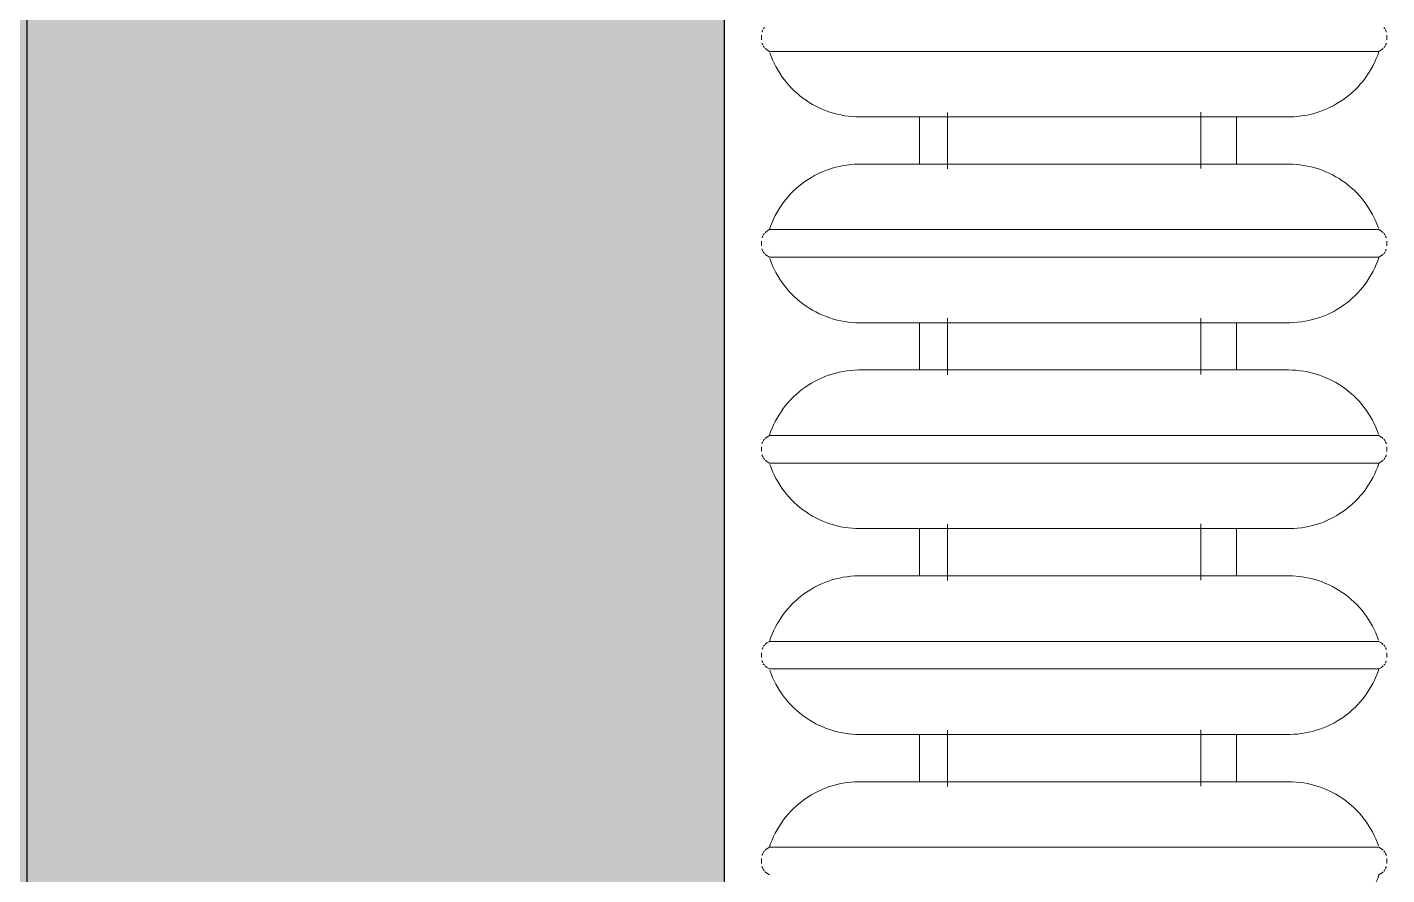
# Model space of a CAD drawing. Header units: inches. Extents: x -1159 to 2819, y -194 to 4438.
# Drawn here: x -1015.06 to -993.61, y 558.13 to 571.51 of the extents above; entities that cross this region are included whole.
import ezdxf

# ---------------------------------------------------------------- set-up
doc = ezdxf.new("R2010")
doc.units = ezdxf.units.IN
doc.header["$MEASUREMENT"] = 0
for name, color, linetype, lineweight in [('A-GENM', 13, 'Continuous', 18), ('A-WALL', 113, 'Continuous', 18), ('A-WALL-PATT', 111, 'Continuous', 18)]:
    doc.layers.add(name, color=color, linetype=linetype, lineweight=lineweight)

# ---------------------------------------------------------------- blocks, each defined once
blk = doc.blocks.new('Cast_Iron_Radiator_8182 - Cast_Iron_Radiator_8182-V43-3RD FLOOR - POWER _ SIGNAL B')
at = {"layer": 'A-GENM', "lineweight": 9}
for p, q in [((-2.693, 4.848), (-2.718, 4.809)), ((-2.5, 4.933), (-2.537, 4.933)), ((-2.463, 4.933), (-2.5, 4.933)), ((-2.282, 4.809), (-2.307, 4.848)), ((-2.282, 1), (-2.282, 4.809)), ((0.557, 4.848), (0.532, 4.809)), ((0.532, 1), (0.532, 4.809)), ((0.75, 4.933), (0.713, 4.933)), ((0.787, 4.933), (0.75, 4.933)), ((0.968, 4.809), (0.943, 4.848)), ((0.968, 1), (0.968, 4.809)), ((3.807, 4.848), (3.782, 4.809)), ((3.782, 1), (3.782, 4.809)), ((4, 4.933), (3.963, 4.933)), ((4.037, 4.933), (4, 4.933)), ((4.218, 4.809), (4.193, 4.848)), ((4.218, 1), (4.218, 4.809)), ((7.057, 4.848), (7.032, 4.809)), ((7.032, 1), (7.032, 4.809)), ((7.25, 4.933), (7.213, 4.933)), ((7.287, 4.933), (7.25, 4.933)), ((7.468, 4.809), (7.443, 4.848)), ((7.468, 1), (7.468, 4.809)), ((10.307, 4.848), (10.282, 4.809)), ((10.282, 1), (10.282, 4.809)), ((10.5, 4.933), (10.463, 4.933)), ((10.537, 4.933), (10.5, 4.933)), ((-0.496, 2.438), (-1.251, 2.438)), ((2.754, 2.438), (1.999, 2.438)), ((6.004, 2.438), (5.249, 2.438)), ((9.254, 2.438), (8.499, 2.438)), ((-0.432, 2), (-1.322, 2)), ((2.818, 2), (1.928, 2)), ((6.068, 2), (5.178, 2)), ((9.318, 2), (8.428, 2)), ((-2.282, -1), (-2.282, 1)), ((-1.248, -1), (-1.248, 1)), ((-0.502, 1), (-0.502, -1)), ((0.532, -1), (0.532, 1)), ((0.968, -1), (0.968, 1)), ((2.002, -1), (2.002, 1)), ((2.748, 1), (2.748, -1)), ((3.782, -1), (3.782, 1)), ((4.218, -1), (4.218, 1)), ((5.252, -1), (5.252, 1)), ((5.998, 1), (5.998, -1)), ((7.032, -1), (7.032, 1)), ((7.468, -1), (7.468, 1)), ((8.502, -1), (8.502, 1)), ((9.248, 1), (9.248, -1)), ((10.282, -1), (10.282, 1)), ((-2.282, -4.809), (-2.282, -1)), ((0.532, -4.809), (0.532, -1)), ((0.968, -4.809), (0.968, -1)), ((3.782, -4.809), (3.782, -1)), ((4.218, -4.809), (4.218, -1)), ((7.032, -4.809), (7.032, -1)), ((7.468, -4.809), (7.468, -1)), ((10.282, -4.809), (10.282, -1)), ((-1.318, -2), (-0.428, -2)), ((1.932, -2), (2.822, -2)), ((5.182, -2), (6.072, -2)), ((8.432, -2), (9.322, -2)), ((-1.253, -2.562), (-0.497, -2.562)), ((1.997, -2.562), (2.753, -2.562)), ((5.247, -2.562), (6.003, -2.562)), ((8.497, -2.562), (9.253, -2.562)), ((-2.718, -4.809), (-2.693, -4.848)), ((-2.537, -4.933), (-2.5, -4.933)), ((-2.5, -4.933), (-2.463, -4.933)), ((-2.307, -4.848), (-2.282, -4.809)), ((0.532, -4.809), (0.557, -4.848)), ((0.713, -4.933), (0.75, -4.933)), ((0.75, -4.933), (0.787, -4.933)), ((0.943, -4.848), (0.968, -4.809)), ((3.782, -4.809), (3.807, -4.848)), ((3.963, -4.933), (4, -4.933)), ((4, -4.933), (4.037, -4.933)), ((4.193, -4.848), (4.218, -4.809)), ((7.032, -4.809), (7.057, -4.848)), ((7.213, -4.933), (7.25, -4.933)), ((7.25, -4.933), (7.287, -4.933)), ((7.443, -4.848), (7.468, -4.809)), ((10.282, -4.809), (10.307, -4.848)), ((10.463, -4.933), (10.5, -4.933)), ((10.5, -4.933), (10.537, -4.933))]:
    blk.add_line(p, q, dxfattribs=at)
at = {"layer": 'A-GENM', "lineweight": 9, "flags": 128}
for points in [[(-2.693, 4.848), (-2.688, 4.854), (-2.684, 4.86), (-2.679, 4.866), (-2.675, 4.872), (-2.669, 4.877)], [(-2.659, 4.887), (-2.653, 4.892), (-2.647, 4.896), (-2.641, 4.901), (-2.635, 4.905)], [(-2.622, 4.912), (-2.615, 4.915), (-2.608, 4.918), (-2.601, 4.921), (-2.594, 4.924), (-2.587, 4.926)], [(-2.412, 4.925), (-2.405, 4.923), (-2.398, 4.921), (-2.391, 4.918), (-2.384, 4.915), (-2.377, 4.912)], [(-2.364, 4.904), (-2.358, 4.9), (-2.352, 4.896), (-2.346, 4.891), (-2.341, 4.887)], [(-2.33, 4.876), (-2.325, 4.871), (-2.32, 4.865), (-2.315, 4.859), (-2.311, 4.854), (-2.307, 4.848)], [(-2.282, 4.809), (-2.225, 4.789), (-2.169, 4.767), (-2.115, 4.743), (-2.061, 4.716), (-2.008, 4.688), (-1.956, 4.657), (-1.906, 4.624), (-1.857, 4.59), (-1.809, 4.553), (-1.763, 4.515), (-1.719, 4.474), (-1.676, 4.432), (-1.635, 4.389), (-1.596, 4.343), (-1.558, 4.296), (-1.523, 4.248), (-1.489, 4.198), (-1.457, 4.147), (-1.428, 4.095), (-1.401, 4.042), (-1.375, 3.987), (-1.352, 3.932), (-1.331, 3.876), (-1.313, 3.819), (-1.297, 3.761), (-1.283, 3.703), (-1.271, 3.644), (-1.262, 3.585), (-1.255, 3.525), (-1.25, 3.465), (-1.248, 3.405), (-1.248, 3.383)], [(-0.502, 3.383), (-0.501, 3.443), (-0.497, 3.503), (-0.491, 3.563), (-0.483, 3.622), (-0.472, 3.681), (-0.459, 3.74), (-0.443, 3.798), (-0.426, 3.855), (-0.406, 3.911), (-0.383, 3.967), (-0.359, 4.022), (-0.332, 4.076), (-0.304, 4.128), (-0.273, 4.18), (-0.24, 4.23), (-0.205, 4.279), (-0.168, 4.326), (-0.13, 4.372), (-0.089, 4.416), (-0.047, 4.459), (-0.003, 4.5), (0.042, 4.539), (0.089, 4.576), (0.138, 4.612), (0.188, 4.645), (0.239, 4.677), (0.291, 4.706), (0.345, 4.733), (0.399, 4.758), (0.455, 4.781), (0.511, 4.802)], [(0.557, 4.848), (0.562, 4.854), (0.566, 4.86), (0.571, 4.866), (0.575, 4.872), (0.581, 4.877)], [(0.591, 4.887), (0.597, 4.892), (0.603, 4.896), (0.609, 4.901), (0.615, 4.905)], [(0.628, 4.912), (0.635, 4.915), (0.642, 4.918), (0.649, 4.921), (0.656, 4.924), (0.663, 4.926)], [(0.838, 4.925), (0.845, 4.923), (0.852, 4.921), (0.859, 4.918), (0.866, 4.915), (0.873, 4.912)], [(0.886, 4.904), (0.892, 4.9), (0.898, 4.896), (0.904, 4.891), (0.909, 4.887)], [(0.92, 4.876), (0.925, 4.871), (0.93, 4.865), (0.935, 4.859), (0.939, 4.854), (0.943, 4.848)], [(0.968, 4.809), (1.025, 4.789), (1.081, 4.767), (1.135, 4.743), (1.189, 4.716), (1.242, 4.688), (1.294, 4.657), (1.344, 4.624), (1.393, 4.59), (1.441, 4.553), (1.487, 4.515), (1.531, 4.474), (1.574, 4.432), (1.615, 4.389), (1.654, 4.343), (1.692, 4.296), (1.727, 4.248), (1.761, 4.198), (1.793, 4.147), (1.822, 4.095), (1.849, 4.042), (1.875, 3.987), (1.898, 3.932), (1.919, 3.876), (1.937, 3.819), (1.953, 3.761), (1.967, 3.703), (1.979, 3.644), (1.988, 3.585), (1.995, 3.525), (2, 3.465), (2.002, 3.405), (2.002, 3.383)], [(2.748, 3.383), (2.749, 3.443), (2.753, 3.503), (2.759, 3.563), (2.767, 3.622), (2.778, 3.681), (2.791, 3.74), (2.807, 3.798), (2.824, 3.855), (2.844, 3.911), (2.867, 3.967), (2.891, 4.022), (2.918, 4.076), (2.946, 4.128), (2.977, 4.18), (3.01, 4.23), (3.045, 4.279), (3.082, 4.326), (3.12, 4.372), (3.161, 4.416), (3.203, 4.459), (3.247, 4.5), (3.292, 4.539), (3.339, 4.576), (3.388, 4.612), (3.438, 4.645), (3.489, 4.677), (3.541, 4.706), (3.595, 4.733), (3.649, 4.758), (3.705, 4.781), (3.761, 4.802)], [(3.807, 4.848), (3.812, 4.854), (3.816, 4.86), (3.821, 4.866), (3.825, 4.872), (3.831, 4.877)], [(3.841, 4.887), (3.847, 4.892), (3.853, 4.896), (3.859, 4.901), (3.865, 4.905)], [(3.878, 4.912), (3.885, 4.915), (3.892, 4.918), (3.899, 4.921), (3.906, 4.924), (3.913, 4.926)], [(4.088, 4.925), (4.095, 4.923), (4.102, 4.921), (4.109, 4.918), (4.116, 4.915), (4.123, 4.912)], [(4.136, 4.904), (4.142, 4.9), (4.148, 4.896), (4.154, 4.891), (4.159, 4.887)], [(4.17, 4.876), (4.175, 4.871), (4.18, 4.865), (4.185, 4.859), (4.189, 4.854), (4.193, 4.848)], [(4.218, 4.809), (4.275, 4.789), (4.331, 4.767), (4.385, 4.743), (4.439, 4.716), (4.492, 4.688), (4.544, 4.657), (4.594, 4.624), (4.643, 4.59), (4.691, 4.553), (4.737, 4.515), (4.781, 4.474), (4.824, 4.432), (4.865, 4.389), (4.904, 4.343), (4.942, 4.296), (4.977, 4.248), (5.011, 4.198), (5.043, 4.147), (5.072, 4.095), (5.099, 4.042), (5.125, 3.987), (5.148, 3.932), (5.169, 3.876), (5.187, 3.819), (5.203, 3.761), (5.217, 3.703), (5.229, 3.644), (5.238, 3.585), (5.245, 3.525), (5.25, 3.465), (5.252, 3.405), (5.252, 3.383)], [(5.998, 3.383), (5.999, 3.443), (6.003, 3.503), (6.009, 3.563), (6.017, 3.622), (6.028, 3.681), (6.041, 3.74), (6.057, 3.798), (6.074, 3.855), (6.094, 3.911), (6.117, 3.967), (6.141, 4.022), (6.168, 4.076), (6.196, 4.128), (6.227, 4.18), (6.26, 4.23), (6.295, 4.279), (6.332, 4.326), (6.37, 4.372), (6.411, 4.416), (6.453, 4.459), (6.497, 4.5), (6.542, 4.539), (6.589, 4.576), (6.638, 4.612), (6.688, 4.645), (6.739, 4.677), (6.791, 4.706), (6.845, 4.733), (6.899, 4.758), (6.955, 4.781), (7.011, 4.802)], [(7.057, 4.848), (7.062, 4.854), (7.066, 4.86), (7.071, 4.866), (7.075, 4.872), (7.081, 4.877)], [(7.091, 4.887), (7.097, 4.892), (7.103, 4.896), (7.109, 4.901), (7.115, 4.905)], [(7.128, 4.912), (7.135, 4.915), (7.142, 4.918), (7.149, 4.921), (7.156, 4.924), (7.163, 4.926)], [(7.338, 4.925), (7.345, 4.923), (7.352, 4.921), (7.359, 4.918), (7.366, 4.915), (7.373, 4.912)], [(7.386, 4.904), (7.392, 4.9), (7.398, 4.896), (7.404, 4.891), (7.409, 4.887)], [(7.42, 4.876), (7.425, 4.871), (7.43, 4.865), (7.435, 4.859), (7.439, 4.854), (7.443, 4.848)], [(7.468, 4.809), (7.525, 4.789), (7.581, 4.767), (7.635, 4.743), (7.689, 4.716), (7.742, 4.688), (7.794, 4.657), (7.844, 4.624), (7.893, 4.59), (7.941, 4.553), (7.987, 4.515), (8.031, 4.474), (8.074, 4.432), (8.115, 4.389), (8.154, 4.343), (8.192, 4.296), (8.227, 4.248), (8.261, 4.198), (8.293, 4.147), (8.322, 4.095), (8.349, 4.042), (8.375, 3.987), (8.398, 3.932), (8.419, 3.876), (8.437, 3.819), (8.453, 3.761), (8.467, 3.703), (8.479, 3.644), (8.488, 3.585), (8.495, 3.525), (8.5, 3.465), (8.502, 3.405), (8.502, 3.383)], [(9.248, 3.383), (9.249, 3.443), (9.253, 3.503), (9.259, 3.563), (9.267, 3.622), (9.278, 3.681), (9.291, 3.74), (9.307, 3.798), (9.324, 3.855), (9.344, 3.911), (9.367, 3.967), (9.391, 4.022), (9.418, 4.076), (9.446, 4.128), (9.477, 4.18), (9.51, 4.23), (9.545, 4.279), (9.582, 4.326), (9.62, 4.372), (9.661, 4.416), (9.703, 4.459), (9.747, 4.5), (9.792, 4.539), (9.839, 4.576), (9.888, 4.612), (9.938, 4.645), (9.989, 4.677), (10.041, 4.706), (10.095, 4.733), (10.149, 4.758), (10.205, 4.781), (10.261, 4.802)], [(10.307, 4.848), (10.312, 4.854), (10.316, 4.86), (10.321, 4.866), (10.325, 4.872), (10.331, 4.877)], [(10.341, 4.887), (10.347, 4.892), (10.353, 4.896), (10.359, 4.901), (10.365, 4.905)], [(10.378, 4.912), (10.385, 4.915), (10.392, 4.918), (10.399, 4.921), (10.406, 4.924), (10.413, 4.926)], [(10.588, 4.925), (10.595, 4.923), (10.602, 4.921), (10.609, 4.918), (10.616, 4.915), (10.623, 4.912)], [(10.636, 4.904), (10.642, 4.9), (10.648, 4.896), (10.654, 4.891), (10.659, 4.887)], [(-1.248, 3.383), (-1.248, 3.381), (-1.248, 3.375), (-1.248, 3.366), (-1.248, 3.353), (-1.248, 3.336), (-1.248, 3.315), (-1.248, 3.29), (-1.248, 3.262), (-1.248, 3.23), (-1.248, 3.195), (-1.248, 3.156), (-1.248, 3.114), (-1.248, 3.068), (-1.248, 3.019), (-1.248, 2.967), (-1.248, 2.911), (-1.248, 2.853), (-1.248, 2.792), (-1.248, 2.727), (-1.248, 2.66), (-1.248, 2.591), (-1.248, 2.518), (-1.248, 2.444)], [(-1.248, 1), (-1.248, 1.095), (-1.248, 1.19), (-1.248, 1.285), (-1.248, 1.38), (-1.248, 1.473), (-1.248, 1.566), (-1.248, 1.659), (-1.248, 1.75), (-1.248, 1.839), (-1.248, 1.928), (-1.248, 2.015), (-1.248, 2.1), (-1.248, 2.184), (-1.248, 2.266), (-1.248, 2.346), (-1.248, 2.423), (-1.248, 2.498), (-1.248, 2.571), (-1.248, 2.642), (-1.248, 2.71), (-1.248, 2.775), (-1.248, 2.837), (-1.248, 2.896), (-1.248, 2.952), (-1.248, 3.005), (-1.248, 3.055), (-1.248, 3.102), (-1.248, 3.145), (-1.248, 3.185), (-1.248, 3.221), (-1.248, 3.254), (-1.248, 3.283), (-1.248, 3.309), (-1.248, 3.33), (-1.248, 3.348), (-1.248, 3.363), (-1.248, 3.373), (-1.248, 3.38), (-1.248, 3.383), (-1.248, 3.383)], [(-0.502, 2.447), (-0.502, 2.498), (-0.502, 2.571), (-0.502, 2.642), (-0.502, 2.71), (-0.502, 2.775), (-0.502, 2.837), (-0.502, 2.896), (-0.502, 2.952), (-0.502, 3.005), (-0.502, 3.055), (-0.502, 3.102), (-0.502, 3.145), (-0.502, 3.185), (-0.502, 3.221), (-0.502, 3.254), (-0.502, 3.283), (-0.502, 3.309), (-0.502, 3.33), (-0.502, 3.348), (-0.502, 3.363), (-0.502, 3.373), (-0.502, 3.38), (-0.502, 3.383), (-0.502, 3.383)], [(-0.502, 3.383), (-0.502, 3.381), (-0.502, 3.375), (-0.502, 3.366), (-0.502, 3.353), (-0.502, 3.336), (-0.502, 3.315), (-0.502, 3.29), (-0.502, 3.262), (-0.502, 3.23), (-0.502, 3.195), (-0.502, 3.156), (-0.502, 3.114), (-0.502, 3.068), (-0.502, 3.019), (-0.502, 2.967), (-0.502, 2.911), (-0.502, 2.853), (-0.502, 2.792), (-0.502, 2.727), (-0.502, 2.66), (-0.502, 2.591), (-0.502, 2.518), (-0.502, 2.444), (-0.502, 2.367), (-0.502, 2.288), (-0.502, 2.206), (-0.502, 2.123), (-0.502, 2.038), (-0.502, 1.952), (-0.502, 1.864), (-0.502, 1.774), (-0.502, 1.683), (-0.502, 1.591), (-0.502, 1.499), (-0.502, 1.405), (-0.502, 1.311), (-0.502, 1.216), (-0.502, 1.121), (-0.502, 1.026), (-0.502, 1)], [(2.002, 3.383), (2.002, 3.381), (2.002, 3.375), (2.002, 3.366), (2.002, 3.353), (2.002, 3.336), (2.002, 3.315), (2.002, 3.29), (2.002, 3.262), (2.002, 3.23), (2.002, 3.195), (2.002, 3.156), (2.002, 3.114), (2.002, 3.068), (2.002, 3.019), (2.002, 2.967), (2.002, 2.911), (2.002, 2.853), (2.002, 2.792), (2.002, 2.727), (2.002, 2.66), (2.002, 2.591), (2.002, 2.518), (2.002, 2.444)], [(2.002, 1), (2.002, 1.095), (2.002, 1.19), (2.002, 1.285), (2.002, 1.38), (2.002, 1.473), (2.002, 1.566), (2.002, 1.659), (2.002, 1.75), (2.002, 1.839), (2.002, 1.928), (2.002, 2.015), (2.002, 2.1), (2.002, 2.184), (2.002, 2.266), (2.002, 2.346), (2.002, 2.423), (2.002, 2.498), (2.002, 2.571), (2.002, 2.642), (2.002, 2.71), (2.002, 2.775), (2.002, 2.837), (2.002, 2.896), (2.002, 2.952), (2.002, 3.005), (2.002, 3.055), (2.002, 3.102), (2.002, 3.145), (2.002, 3.185), (2.002, 3.221), (2.002, 3.254), (2.002, 3.283), (2.002, 3.309), (2.002, 3.33), (2.002, 3.348), (2.002, 3.363), (2.002, 3.373), (2.002, 3.38), (2.002, 3.383), (2.002, 3.383)], [(2.748, 2.438), (2.748, 2.498), (2.748, 2.571), (2.748, 2.642), (2.748, 2.71), (2.748, 2.775), (2.748, 2.837), (2.748, 2.896), (2.748, 2.952), (2.748, 3.005), (2.748, 3.055), (2.748, 3.102), (2.748, 3.145), (2.748, 3.185), (2.748, 3.221), (2.748, 3.254), (2.748, 3.283), (2.748, 3.309), (2.748, 3.33), (2.748, 3.348), (2.748, 3.363), (2.748, 3.373), (2.748, 3.38), (2.748, 3.383), (2.748, 3.383)], [(2.748, 3.383), (2.748, 3.381), (2.748, 3.375), (2.748, 3.366), (2.748, 3.353), (2.748, 3.336), (2.748, 3.315), (2.748, 3.29), (2.748, 3.262), (2.748, 3.23), (2.748, 3.195), (2.748, 3.156), (2.748, 3.114), (2.748, 3.068), (2.748, 3.019), (2.748, 2.967), (2.748, 2.911), (2.748, 2.853), (2.748, 2.792), (2.748, 2.727), (2.748, 2.66), (2.748, 2.591), (2.748, 2.518), (2.748, 2.444), (2.748, 2.367), (2.748, 2.288), (2.748, 2.206), (2.748, 2.123), (2.748, 2.038), (2.748, 1.952), (2.748, 1.864), (2.748, 1.774), (2.748, 1.683), (2.748, 1.591), (2.748, 1.499), (2.748, 1.405), (2.748, 1.311), (2.748, 1.216), (2.748, 1.121), (2.748, 1.026), (2.748, 1)], [(5.252, 3.383), (5.252, 3.381), (5.252, 3.375), (5.252, 3.366), (5.252, 3.353), (5.252, 3.336), (5.252, 3.315), (5.252, 3.29), (5.252, 3.262), (5.252, 3.23), (5.252, 3.195), (5.252, 3.156), (5.252, 3.114), (5.252, 3.068), (5.252, 3.019), (5.252, 2.967), (5.252, 2.911), (5.252, 2.853), (5.252, 2.792), (5.252, 2.727), (5.252, 2.66), (5.252, 2.591), (5.252, 2.518), (5.252, 2.444)], [(5.252, 1), (5.252, 1.095), (5.252, 1.19), (5.252, 1.285), (5.252, 1.38), (5.252, 1.473), (5.252, 1.566), (5.252, 1.659), (5.252, 1.75), (5.252, 1.839), (5.252, 1.928), (5.252, 2.015), (5.252, 2.1), (5.252, 2.184), (5.252, 2.266), (5.252, 2.346), (5.252, 2.423), (5.252, 2.498), (5.252, 2.571), (5.252, 2.642), (5.252, 2.71), (5.252, 2.775), (5.252, 2.837), (5.252, 2.896), (5.252, 2.952), (5.252, 3.005), (5.252, 3.055), (5.252, 3.102), (5.252, 3.145), (5.252, 3.185), (5.252, 3.221), (5.252, 3.254), (5.252, 3.283), (5.252, 3.309), (5.252, 3.33), (5.252, 3.348), (5.252, 3.363), (5.252, 3.373), (5.252, 3.38), (5.252, 3.383), (5.252, 3.383)], [(5.998, 2.447), (5.998, 2.498), (5.998, 2.571), (5.998, 2.642), (5.998, 2.71), (5.998, 2.775), (5.998, 2.837), (5.998, 2.896), (5.998, 2.952), (5.998, 3.005), (5.998, 3.055), (5.998, 3.102), (5.998, 3.145), (5.998, 3.185), (5.998, 3.221), (5.998, 3.254), (5.998, 3.283), (5.998, 3.309), (5.998, 3.33), (5.998, 3.348), (5.998, 3.363), (5.998, 3.373), (5.998, 3.38), (5.998, 3.383), (5.998, 3.383)], [(5.998, 3.383), (5.998, 3.381), (5.998, 3.375), (5.998, 3.366), (5.998, 3.353), (5.998, 3.336), (5.998, 3.315), (5.998, 3.29), (5.998, 3.262), (5.998, 3.23), (5.998, 3.195), (5.998, 3.156), (5.998, 3.114), (5.998, 3.068), (5.998, 3.019), (5.998, 2.967), (5.998, 2.911), (5.998, 2.853), (5.998, 2.792), (5.998, 2.727), (5.998, 2.66), (5.998, 2.591), (5.998, 2.518), (5.998, 2.444), (5.998, 2.367), (5.998, 2.288), (5.998, 2.206), (5.998, 2.123), (5.998, 2.038), (5.998, 1.952), (5.998, 1.864), (5.998, 1.774), (5.998, 1.683), (5.998, 1.591), (5.998, 1.499), (5.998, 1.405), (5.998, 1.311), (5.998, 1.216), (5.998, 1.121), (5.998, 1.026), (5.998, 1)], [(8.502, 3.383), (8.502, 3.381), (8.502, 3.375), (8.502, 3.366), (8.502, 3.353), (8.502, 3.336), (8.502, 3.315), (8.502, 3.29), (8.502, 3.262), (8.502, 3.23), (8.502, 3.195), (8.502, 3.156), (8.502, 3.114), (8.502, 3.068), (8.502, 3.019), (8.502, 2.967), (8.502, 2.911), (8.502, 2.853), (8.502, 2.792), (8.502, 2.727), (8.502, 2.66), (8.502, 2.591), (8.502, 2.518), (8.502, 2.444)], [(8.502, 1), (8.502, 1.095), (8.502, 1.19), (8.502, 1.285), (8.502, 1.38), (8.502, 1.473), (8.502, 1.566), (8.502, 1.659), (8.502, 1.75), (8.502, 1.839), (8.502, 1.928), (8.502, 2.015), (8.502, 2.1), (8.502, 2.184), (8.502, 2.266), (8.502, 2.346), (8.502, 2.423), (8.502, 2.498), (8.502, 2.571), (8.502, 2.642), (8.502, 2.71), (8.502, 2.775), (8.502, 2.837), (8.502, 2.896), (8.502, 2.952), (8.502, 3.005), (8.502, 3.055), (8.502, 3.102), (8.502, 3.145), (8.502, 3.185), (8.502, 3.221), (8.502, 3.254), (8.502, 3.283), (8.502, 3.309), (8.502, 3.33), (8.502, 3.348), (8.502, 3.363), (8.502, 3.373), (8.502, 3.38), (8.502, 3.383), (8.502, 3.383)], [(9.248, 2.438), (9.248, 2.498), (9.248, 2.571), (9.248, 2.642), (9.248, 2.71), (9.248, 2.775), (9.248, 2.837), (9.248, 2.896), (9.248, 2.952), (9.248, 3.005), (9.248, 3.055), (9.248, 3.102), (9.248, 3.145), (9.248, 3.185), (9.248, 3.221), (9.248, 3.254), (9.248, 3.283), (9.248, 3.309), (9.248, 3.33), (9.248, 3.348), (9.248, 3.363), (9.248, 3.373), (9.248, 3.38), (9.248, 3.383), (9.248, 3.383)], [(9.248, 3.383), (9.248, 3.381), (9.248, 3.375), (9.248, 3.366), (9.248, 3.353), (9.248, 3.336), (9.248, 3.315), (9.248, 3.29), (9.248, 3.262), (9.248, 3.23), (9.248, 3.195), (9.248, 3.156), (9.248, 3.114), (9.248, 3.068), (9.248, 3.019), (9.248, 2.967), (9.248, 2.911), (9.248, 2.853), (9.248, 2.792), (9.248, 2.727), (9.248, 2.66), (9.248, 2.591), (9.248, 2.518), (9.248, 2.444), (9.248, 2.367), (9.248, 2.288), (9.248, 2.206), (9.248, 2.123), (9.248, 2.038), (9.248, 1.952), (9.248, 1.864), (9.248, 1.774), (9.248, 1.683), (9.248, 1.591), (9.248, 1.499), (9.248, 1.405), (9.248, 1.311), (9.248, 1.216), (9.248, 1.121), (9.248, 1.026), (9.248, 1)], [(-1.248, -3.383), (-1.248, -3.381), (-1.248, -3.375), (-1.248, -3.366), (-1.248, -3.353), (-1.248, -3.336), (-1.248, -3.315), (-1.248, -3.29), (-1.248, -3.262), (-1.248, -3.23), (-1.248, -3.195), (-1.248, -3.156), (-1.248, -3.114), (-1.248, -3.068), (-1.248, -3.019), (-1.248, -2.967), (-1.248, -2.911), (-1.248, -2.853), (-1.248, -2.792), (-1.248, -2.727), (-1.248, -2.66), (-1.248, -2.591), (-1.248, -2.518), (-1.248, -2.444), (-1.248, -2.367), (-1.248, -2.288), (-1.248, -2.206), (-1.248, -2.123), (-1.248, -2.038), (-1.248, -1.952), (-1.248, -1.864), (-1.248, -1.774), (-1.248, -1.683), (-1.248, -1.591), (-1.248, -1.499), (-1.248, -1.405), (-1.248, -1.311), (-1.248, -1.216), (-1.248, -1.121), (-1.248, -1.026), (-1.248, -1)], [(-0.502, -1), (-0.502, -1.095), (-0.502, -1.19), (-0.502, -1.285), (-0.502, -1.38), (-0.502, -1.473), (-0.502, -1.566), (-0.502, -1.659), (-0.502, -1.75), (-0.502, -1.839), (-0.502, -1.928), (-0.502, -2.015), (-0.502, -2.1), (-0.502, -2.184), (-0.502, -2.266), (-0.502, -2.346), (-0.502, -2.423), (-0.502, -2.498), (-0.502, -2.571), (-0.502, -2.642), (-0.502, -2.71), (-0.502, -2.775), (-0.502, -2.837), (-0.502, -2.896), (-0.502, -2.952), (-0.502, -3.005), (-0.502, -3.055), (-0.502, -3.102), (-0.502, -3.145), (-0.502, -3.185), (-0.502, -3.221), (-0.502, -3.254), (-0.502, -3.283), (-0.502, -3.309), (-0.502, -3.33), (-0.502, -3.348), (-0.502, -3.363), (-0.502, -3.373), (-0.502, -3.38), (-0.502, -3.383), (-0.502, -3.383)], [(2.002, -3.383), (2.002, -3.381), (2.002, -3.375), (2.002, -3.366), (2.002, -3.353), (2.002, -3.336), (2.002, -3.315), (2.002, -3.29), (2.002, -3.262), (2.002, -3.23), (2.002, -3.195), (2.002, -3.156), (2.002, -3.114), (2.002, -3.068), (2.002, -3.019), (2.002, -2.967), (2.002, -2.911), (2.002, -2.853), (2.002, -2.792), (2.002, -2.727), (2.002, -2.66), (2.002, -2.591), (2.002, -2.518), (2.002, -2.444), (2.002, -2.367), (2.002, -2.288), (2.002, -2.206), (2.002, -2.123), (2.002, -2.038), (2.002, -1.952), (2.002, -1.864), (2.002, -1.774), (2.002, -1.683), (2.002, -1.591), (2.002, -1.499), (2.002, -1.405), (2.002, -1.311), (2.002, -1.216), (2.002, -1.121), (2.002, -1.026), (2.002, -1)], [(2.748, -1), (2.748, -1.095), (2.748, -1.19), (2.748, -1.285), (2.748, -1.38), (2.748, -1.473), (2.748, -1.566), (2.748, -1.659), (2.748, -1.75), (2.748, -1.839), (2.748, -1.928), (2.748, -2.015), (2.748, -2.1), (2.748, -2.184), (2.748, -2.266), (2.748, -2.346), (2.748, -2.423), (2.748, -2.498), (2.748, -2.571), (2.748, -2.642), (2.748, -2.71), (2.748, -2.775), (2.748, -2.837), (2.748, -2.896), (2.748, -2.952), (2.748, -3.005), (2.748, -3.055), (2.748, -3.102), (2.748, -3.145), (2.748, -3.185), (2.748, -3.221), (2.748, -3.254), (2.748, -3.283), (2.748, -3.309), (2.748, -3.33), (2.748, -3.348), (2.748, -3.363), (2.748, -3.373), (2.748, -3.38), (2.748, -3.383), (2.748, -3.383)], [(5.252, -3.383), (5.252, -3.381), (5.252, -3.375), (5.252, -3.366), (5.252, -3.353), (5.252, -3.336), (5.252, -3.315), (5.252, -3.29), (5.252, -3.262), (5.252, -3.23), (5.252, -3.195), (5.252, -3.156), (5.252, -3.114), (5.252, -3.068), (5.252, -3.019), (5.252, -2.967), (5.252, -2.911), (5.252, -2.853), (5.252, -2.792), (5.252, -2.727), (5.252, -2.66), (5.252, -2.591), (5.252, -2.518), (5.252, -2.444), (5.252, -2.367), (5.252, -2.288), (5.252, -2.206), (5.252, -2.123), (5.252, -2.038), (5.252, -1.952), (5.252, -1.864), (5.252, -1.774), (5.252, -1.683), (5.252, -1.591), (5.252, -1.499), (5.252, -1.405), (5.252, -1.311), (5.252, -1.216), (5.252, -1.121), (5.252, -1.026), (5.252, -1)], [(5.998, -1), (5.998, -1.095), (5.998, -1.19), (5.998, -1.285), (5.998, -1.38), (5.998, -1.473), (5.998, -1.566), (5.998, -1.659), (5.998, -1.75), (5.998, -1.839), (5.998, -1.928), (5.998, -2.015), (5.998, -2.1), (5.998, -2.184), (5.998, -2.266), (5.998, -2.346), (5.998, -2.423), (5.998, -2.498), (5.998, -2.571), (5.998, -2.642), (5.998, -2.71), (5.998, -2.775), (5.998, -2.837), (5.998, -2.896), (5.998, -2.952), (5.998, -3.005), (5.998, -3.055), (5.998, -3.102), (5.998, -3.145), (5.998, -3.185), (5.998, -3.221), (5.998, -3.254), (5.998, -3.283), (5.998, -3.309), (5.998, -3.33), (5.998, -3.348), (5.998, -3.363), (5.998, -3.373), (5.998, -3.38), (5.998, -3.383), (5.998, -3.383)], [(8.502, -3.383), (8.502, -3.381), (8.502, -3.375), (8.502, -3.366), (8.502, -3.353), (8.502, -3.336), (8.502, -3.315), (8.502, -3.29), (8.502, -3.262), (8.502, -3.23), (8.502, -3.195), (8.502, -3.156), (8.502, -3.114), (8.502, -3.068), (8.502, -3.019), (8.502, -2.967), (8.502, -2.911), (8.502, -2.853), (8.502, -2.792), (8.502, -2.727), (8.502, -2.66), (8.502, -2.591), (8.502, -2.518), (8.502, -2.444), (8.502, -2.367), (8.502, -2.288), (8.502, -2.206), (8.502, -2.123), (8.502, -2.038), (8.502, -1.952), (8.502, -1.864), (8.502, -1.774), (8.502, -1.683), (8.502, -1.591), (8.502, -1.499), (8.502, -1.405), (8.502, -1.311), (8.502, -1.216), (8.502, -1.121), (8.502, -1.026), (8.502, -1)], [(9.248, -1), (9.248, -1.095), (9.248, -1.19), (9.248, -1.285), (9.248, -1.38), (9.248, -1.473), (9.248, -1.566), (9.248, -1.659), (9.248, -1.75), (9.248, -1.839), (9.248, -1.928), (9.248, -2.015), (9.248, -2.1), (9.248, -2.184), (9.248, -2.266), (9.248, -2.346), (9.248, -2.423), (9.248, -2.498), (9.248, -2.571), (9.248, -2.642), (9.248, -2.71), (9.248, -2.775), (9.248, -2.837), (9.248, -2.896), (9.248, -2.952), (9.248, -3.005), (9.248, -3.055), (9.248, -3.102), (9.248, -3.145), (9.248, -3.185), (9.248, -3.221), (9.248, -3.254), (9.248, -3.283), (9.248, -3.309), (9.248, -3.33), (9.248, -3.348), (9.248, -3.363), (9.248, -3.373), (9.248, -3.38), (9.248, -3.383), (9.248, -3.383)], [(-1.248, -2.571), (-1.248, -2.642), (-1.248, -2.71), (-1.248, -2.775), (-1.248, -2.837), (-1.248, -2.896), (-1.248, -2.952), (-1.248, -3.005), (-1.248, -3.055), (-1.248, -3.102), (-1.248, -3.145), (-1.248, -3.185), (-1.248, -3.221), (-1.248, -3.254), (-1.248, -3.283), (-1.248, -3.309), (-1.248, -3.33), (-1.248, -3.348), (-1.248, -3.363), (-1.248, -3.373), (-1.248, -3.38), (-1.248, -3.383), (-1.248, -3.383)], [(-0.502, -3.383), (-0.502, -3.381), (-0.502, -3.375), (-0.502, -3.366), (-0.502, -3.353), (-0.502, -3.336), (-0.502, -3.315), (-0.502, -3.29), (-0.502, -3.262), (-0.502, -3.23), (-0.502, -3.195), (-0.502, -3.156), (-0.502, -3.114), (-0.502, -3.068), (-0.502, -3.019), (-0.502, -2.967), (-0.502, -2.911), (-0.502, -2.853), (-0.502, -2.792), (-0.502, -2.727), (-0.502, -2.66), (-0.502, -2.591), (-0.502, -2.562)], [(2.002, -2.571), (2.002, -2.642), (2.002, -2.71), (2.002, -2.775), (2.002, -2.837), (2.002, -2.896), (2.002, -2.952), (2.002, -3.005), (2.002, -3.055), (2.002, -3.102), (2.002, -3.145), (2.002, -3.185), (2.002, -3.221), (2.002, -3.254), (2.002, -3.283), (2.002, -3.309), (2.002, -3.33), (2.002, -3.348), (2.002, -3.363), (2.002, -3.373), (2.002, -3.38), (2.002, -3.383), (2.002, -3.383)], [(2.748, -3.383), (2.748, -3.381), (2.748, -3.375), (2.748, -3.366), (2.748, -3.353), (2.748, -3.336), (2.748, -3.315), (2.748, -3.29), (2.748, -3.262), (2.748, -3.23), (2.748, -3.195), (2.748, -3.156), (2.748, -3.114), (2.748, -3.068), (2.748, -3.019), (2.748, -2.967), (2.748, -2.911), (2.748, -2.853), (2.748, -2.792), (2.748, -2.727), (2.748, -2.66), (2.748, -2.591), (2.748, -2.562)], [(5.252, -2.571), (5.252, -2.642), (5.252, -2.71), (5.252, -2.775), (5.252, -2.837), (5.252, -2.896), (5.252, -2.952), (5.252, -3.005), (5.252, -3.055), (5.252, -3.102), (5.252, -3.145), (5.252, -3.185), (5.252, -3.221), (5.252, -3.254), (5.252, -3.283), (5.252, -3.309), (5.252, -3.33), (5.252, -3.348), (5.252, -3.363), (5.252, -3.373), (5.252, -3.38), (5.252, -3.383), (5.252, -3.383)], [(5.998, -3.383), (5.998, -3.381), (5.998, -3.375), (5.998, -3.366), (5.998, -3.353), (5.998, -3.336), (5.998, -3.315), (5.998, -3.29), (5.998, -3.262), (5.998, -3.23), (5.998, -3.195), (5.998, -3.156), (5.998, -3.114), (5.998, -3.068), (5.998, -3.019), (5.998, -2.967), (5.998, -2.911), (5.998, -2.853), (5.998, -2.792), (5.998, -2.727), (5.998, -2.66), (5.998, -2.591), (5.998, -2.562)], [(8.502, -2.571), (8.502, -2.642), (8.502, -2.71), (8.502, -2.775), (8.502, -2.837), (8.502, -2.896), (8.502, -2.952), (8.502, -3.005), (8.502, -3.055), (8.502, -3.102), (8.502, -3.145), (8.502, -3.185), (8.502, -3.221), (8.502, -3.254), (8.502, -3.283), (8.502, -3.309), (8.502, -3.33), (8.502, -3.348), (8.502, -3.363), (8.502, -3.373), (8.502, -3.38), (8.502, -3.383), (8.502, -3.383)], [(9.248, -3.383), (9.248, -3.381), (9.248, -3.375), (9.248, -3.366), (9.248, -3.353), (9.248, -3.336), (9.248, -3.315), (9.248, -3.29), (9.248, -3.262), (9.248, -3.23), (9.248, -3.195), (9.248, -3.156), (9.248, -3.114), (9.248, -3.068), (9.248, -3.019), (9.248, -2.967), (9.248, -2.911), (9.248, -2.853), (9.248, -2.792), (9.248, -2.727), (9.248, -2.66), (9.248, -2.591), (9.248, -2.562)], [(-1.248, -3.383), (-1.249, -3.443), (-1.253, -3.503), (-1.259, -3.563), (-1.267, -3.622), (-1.278, -3.681), (-1.291, -3.74), (-1.307, -3.798), (-1.324, -3.855), (-1.344, -3.911), (-1.367, -3.967), (-1.391, -4.022), (-1.418, -4.076), (-1.446, -4.128), (-1.477, -4.18), (-1.51, -4.23), (-1.545, -4.279), (-1.582, -4.326), (-1.62, -4.372), (-1.661, -4.416), (-1.703, -4.459), (-1.747, -4.5), (-1.792, -4.539), (-1.839, -4.576), (-1.888, -4.612), (-1.938, -4.645), (-1.989, -4.677), (-2.041, -4.706), (-2.095, -4.733), (-2.149, -4.758), (-2.205, -4.781), (-2.261, -4.802)], [(0.532, -4.809), (0.475, -4.789), (0.419, -4.767), (0.365, -4.743), (0.311, -4.716), (0.258, -4.688), (0.206, -4.657), (0.156, -4.624), (0.107, -4.59), (0.059, -4.553), (0.013, -4.515), (-0.031, -4.474), (-0.074, -4.432), (-0.115, -4.389), (-0.154, -4.343), (-0.192, -4.296), (-0.227, -4.248), (-0.261, -4.198), (-0.293, -4.147), (-0.322, -4.095), (-0.349, -4.042), (-0.375, -3.987), (-0.398, -3.932), (-0.419, -3.876), (-0.437, -3.819), (-0.453, -3.761), (-0.467, -3.703), (-0.479, -3.644), (-0.488, -3.585), (-0.495, -3.525), (-0.5, -3.465), (-0.502, -3.405), (-0.502, -3.383)], [(2.002, -3.383), (2.001, -3.443), (1.997, -3.503), (1.991, -3.563), (1.983, -3.622), (1.972, -3.681), (1.959, -3.74), (1.943, -3.798), (1.926, -3.855), (1.906, -3.911), (1.883, -3.967), (1.859, -4.022), (1.832, -4.076), (1.804, -4.128), (1.773, -4.18), (1.74, -4.23), (1.705, -4.279), (1.668, -4.326), (1.63, -4.372), (1.589, -4.416), (1.547, -4.459), (1.503, -4.5), (1.458, -4.539), (1.411, -4.576), (1.362, -4.612), (1.312, -4.645), (1.261, -4.677), (1.209, -4.706), (1.155, -4.733), (1.101, -4.758), (1.045, -4.781), (0.989, -4.802)], [(3.782, -4.809), (3.725, -4.789), (3.669, -4.767), (3.615, -4.743), (3.561, -4.716), (3.508, -4.688), (3.456, -4.657), (3.406, -4.624), (3.357, -4.59), (3.309, -4.553), (3.263, -4.515), (3.219, -4.474), (3.176, -4.432), (3.135, -4.389), (3.096, -4.343), (3.058, -4.296), (3.023, -4.248), (2.989, -4.198), (2.957, -4.147), (2.928, -4.095), (2.901, -4.042), (2.875, -3.987), (2.852, -3.932), (2.831, -3.876), (2.813, -3.819), (2.797, -3.761), (2.783, -3.703), (2.771, -3.644), (2.762, -3.585), (2.755, -3.525), (2.75, -3.465), (2.748, -3.405), (2.748, -3.383)], [(5.252, -3.383), (5.251, -3.443), (5.247, -3.503), (5.241, -3.563), (5.233, -3.622), (5.222, -3.681), (5.209, -3.74), (5.193, -3.798), (5.176, -3.855), (5.156, -3.911), (5.133, -3.967), (5.109, -4.022), (5.082, -4.076), (5.054, -4.128), (5.023, -4.18), (4.99, -4.23), (4.955, -4.279), (4.918, -4.326), (4.88, -4.372), (4.839, -4.416), (4.797, -4.459), (4.753, -4.5), (4.708, -4.539), (4.661, -4.576), (4.612, -4.612), (4.562, -4.645), (4.511, -4.677), (4.459, -4.706), (4.405, -4.733), (4.351, -4.758), (4.295, -4.781), (4.239, -4.802)], [(7.032, -4.809), (6.975, -4.789), (6.919, -4.767), (6.865, -4.743), (6.811, -4.716), (6.758, -4.688), (6.706, -4.657), (6.656, -4.624), (6.607, -4.59), (6.559, -4.553), (6.513, -4.515), (6.469, -4.474), (6.426, -4.432), (6.385, -4.389), (6.346, -4.343), (6.308, -4.296), (6.273, -4.248), (6.239, -4.198), (6.207, -4.147), (6.178, -4.095), (6.151, -4.042), (6.125, -3.987), (6.102, -3.932), (6.081, -3.876), (6.063, -3.819), (6.047, -3.761), (6.033, -3.703), (6.021, -3.644), (6.012, -3.585), (6.005, -3.525), (6, -3.465), (5.998, -3.405), (5.998, -3.383)], [(8.502, -3.383), (8.501, -3.443), (8.497, -3.503), (8.491, -3.563), (8.483, -3.622), (8.472, -3.681), (8.459, -3.74), (8.443, -3.798), (8.426, -3.855), (8.406, -3.911), (8.383, -3.967), (8.359, -4.022), (8.332, -4.076), (8.304, -4.128), (8.273, -4.18), (8.24, -4.23), (8.205, -4.279), (8.168, -4.326), (8.13, -4.372), (8.089, -4.416), (8.047, -4.459), (8.003, -4.5), (7.958, -4.539), (7.911, -4.576), (7.862, -4.612), (7.812, -4.645), (7.761, -4.677), (7.709, -4.706), (7.655, -4.733), (7.601, -4.758), (7.545, -4.781), (7.489, -4.802)], [(10.282, -4.809), (10.225, -4.789), (10.169, -4.767), (10.115, -4.743), (10.061, -4.716), (10.008, -4.688), (9.956, -4.657), (9.906, -4.624), (9.857, -4.59), (9.809, -4.553), (9.763, -4.515), (9.719, -4.474), (9.676, -4.432), (9.635, -4.389), (9.596, -4.343), (9.558, -4.296), (9.523, -4.248), (9.489, -4.198), (9.457, -4.147), (9.428, -4.095), (9.401, -4.042), (9.375, -3.987), (9.352, -3.932), (9.331, -3.876), (9.313, -3.819), (9.297, -3.761), (9.283, -3.703), (9.271, -3.644), (9.262, -3.585), (9.255, -3.525), (9.25, -3.465), (9.248, -3.405), (9.248, -3.383)], [(-2.718, -4.809), (-2.775, -4.789), (-2.831, -4.767), (-2.885, -4.743), (-2.939, -4.716), (-2.992, -4.688), (-3.036, -4.662)], [(-2.67, -4.876), (-2.675, -4.871), (-2.68, -4.865), (-2.685, -4.859), (-2.689, -4.854), (-2.693, -4.848)], [(-2.636, -4.904), (-2.642, -4.9), (-2.648, -4.896), (-2.654, -4.891), (-2.659, -4.887)], [(-2.588, -4.925), (-2.595, -4.923), (-2.602, -4.921), (-2.609, -4.918), (-2.616, -4.915), (-2.623, -4.912)], [(-2.378, -4.912), (-2.385, -4.915), (-2.392, -4.918), (-2.399, -4.921), (-2.406, -4.924), (-2.413, -4.926)], [(-2.341, -4.887), (-2.347, -4.892), (-2.353, -4.896), (-2.359, -4.901), (-2.365, -4.905)], [(-2.307, -4.848), (-2.312, -4.854), (-2.316, -4.86), (-2.321, -4.866), (-2.325, -4.872), (-2.331, -4.877)], [(0.58, -4.876), (0.575, -4.871), (0.57, -4.865), (0.565, -4.859), (0.561, -4.854), (0.557, -4.848)], [(0.614, -4.904), (0.608, -4.9), (0.602, -4.896), (0.596, -4.891), (0.591, -4.887)], [(0.662, -4.925), (0.655, -4.923), (0.648, -4.921), (0.641, -4.918), (0.634, -4.915), (0.627, -4.912)], [(0.872, -4.912), (0.865, -4.915), (0.858, -4.918), (0.851, -4.921), (0.844, -4.924), (0.837, -4.926)], [(0.909, -4.887), (0.903, -4.892), (0.897, -4.896), (0.891, -4.901), (0.885, -4.905)], [(0.943, -4.848), (0.938, -4.854), (0.934, -4.86), (0.929, -4.866), (0.925, -4.872), (0.919, -4.877)], [(3.83, -4.876), (3.825, -4.871), (3.82, -4.865), (3.815, -4.859), (3.811, -4.854), (3.807, -4.848)], [(3.864, -4.904), (3.858, -4.9), (3.852, -4.896), (3.846, -4.891), (3.841, -4.887)], [(3.912, -4.925), (3.905, -4.923), (3.898, -4.921), (3.891, -4.918), (3.884, -4.915), (3.877, -4.912)], [(4.122, -4.912), (4.115, -4.915), (4.108, -4.918), (4.101, -4.921), (4.094, -4.924), (4.087, -4.926)], [(4.159, -4.887), (4.153, -4.892), (4.147, -4.896), (4.141, -4.901), (4.135, -4.905)], [(4.193, -4.848), (4.188, -4.854), (4.184, -4.86), (4.179, -4.866), (4.175, -4.872), (4.169, -4.877)], [(7.08, -4.876), (7.075, -4.871), (7.07, -4.865), (7.065, -4.859), (7.061, -4.854), (7.057, -4.848)], [(7.114, -4.904), (7.108, -4.9), (7.102, -4.896), (7.096, -4.891), (7.091, -4.887)], [(7.162, -4.925), (7.155, -4.923), (7.148, -4.921), (7.141, -4.918), (7.134, -4.915), (7.127, -4.912)], [(7.372, -4.912), (7.365, -4.915), (7.358, -4.918), (7.351, -4.921), (7.344, -4.924), (7.337, -4.926)], [(7.409, -4.887), (7.403, -4.892), (7.397, -4.896), (7.391, -4.901), (7.385, -4.905)], [(7.443, -4.848), (7.438, -4.854), (7.434, -4.86), (7.429, -4.866), (7.425, -4.872), (7.419, -4.877)], [(10.33, -4.876), (10.325, -4.871), (10.32, -4.865), (10.315, -4.859), (10.311, -4.854), (10.307, -4.848)], [(10.364, -4.904), (10.358, -4.9), (10.352, -4.896), (10.346, -4.891), (10.341, -4.887)], [(10.412, -4.925), (10.405, -4.923), (10.398, -4.921), (10.391, -4.918), (10.384, -4.915), (10.377, -4.912)], [(10.622, -4.912), (10.615, -4.915), (10.608, -4.918), (10.601, -4.921), (10.594, -4.924), (10.587, -4.926)], [(10.659, -4.887), (10.653, -4.892), (10.647, -4.896), (10.641, -4.901), (10.635, -4.905)]]:
    blk.add_lwpolyline(points, dxfattribs=at)

msp = doc.modelspace()

# ---------------------------------------------------------------- hatches: boundary and pattern name
at = {"layer": 'A-WALL-PATT', "lineweight": 9}
h = msp.add_hatch(color=7, dxfattribs=at)
h.paths.add_polyline_path([(-1020.294, 16.255), (-1015.062, 16.255), (-1015.062, 96.005), (-1035.062, 96.005), (-1035.062, 16.255)], flags=0)
h.paths.add_polyline_path([(-1035.062, 133.505), (-1015.062, 133.505), (-1015.062, 216.005), (-1035.062, 216.005), (-1035.062, 149.624)], flags=0)
h.paths.add_polyline_path([(-1015.062, 253.505), (-1015.062, 342.005), (-1035.062, 342.005), (-1035.062, 253.505), (-1019.572, 253.505)], flags=0)
h.paths.add_polyline_path([(-1035.062, 379.505), (-1015.062, 379.505), (-1015.062, 468.124), (-1035.062, 468.124)], flags=0)
h.paths.add_polyline_path([(-1035.062, 505.624), (-1015.062, 505.624), (-1015.062, 604.374), (-1035.062, 604.374), (-1035.062, 546.409)], flags=0)
h.paths.add_polyline_path([(-1015.062, 641.874), (-1015.062, 729.874), (-1035.062, 729.874), (-1035.062, 641.874)], flags=0)
h.paths.add_polyline_path([(-1015.062, 767.374), (-1015.062, 789.874), (-1035.062, 789.874), (-1035.062, 767.374)], flags=0)
msp.add_hatch(color=7, dxfattribs=at).paths.add_polyline_path([(-1015.062, 518.874), (-1004.062, 518.874), (-1004.062, 602.967), (-1015.062, 602.967), (-1015.062, 527.734)], flags=0)

# ---------------------------------------------------------------- linework, layer by layer
at = {"layer": 'A-WALL', "color": 8, "lineweight": 30}
for p, q in [((-1015.062, 505.624), (-1015.062, 604.374)), ((-1004.062, 518.874), (-1004.062, 602.967))]:
    msp.add_line(p, q, dxfattribs=at)

# ---------------------------------------------------------------- block references
at = {"layer": 'A-GENM', "lineweight": 9, "rotation": 89.99999999999933}
msp.add_blockref('Cast_Iron_Radiator_8182 - Cast_Iron_Radiator_8182-V43-3RD FLOOR - POWER _ SIGNAL B', (-998.544, 560.847), dxfattribs=at)

doc.saveas('drawing.dxf')
